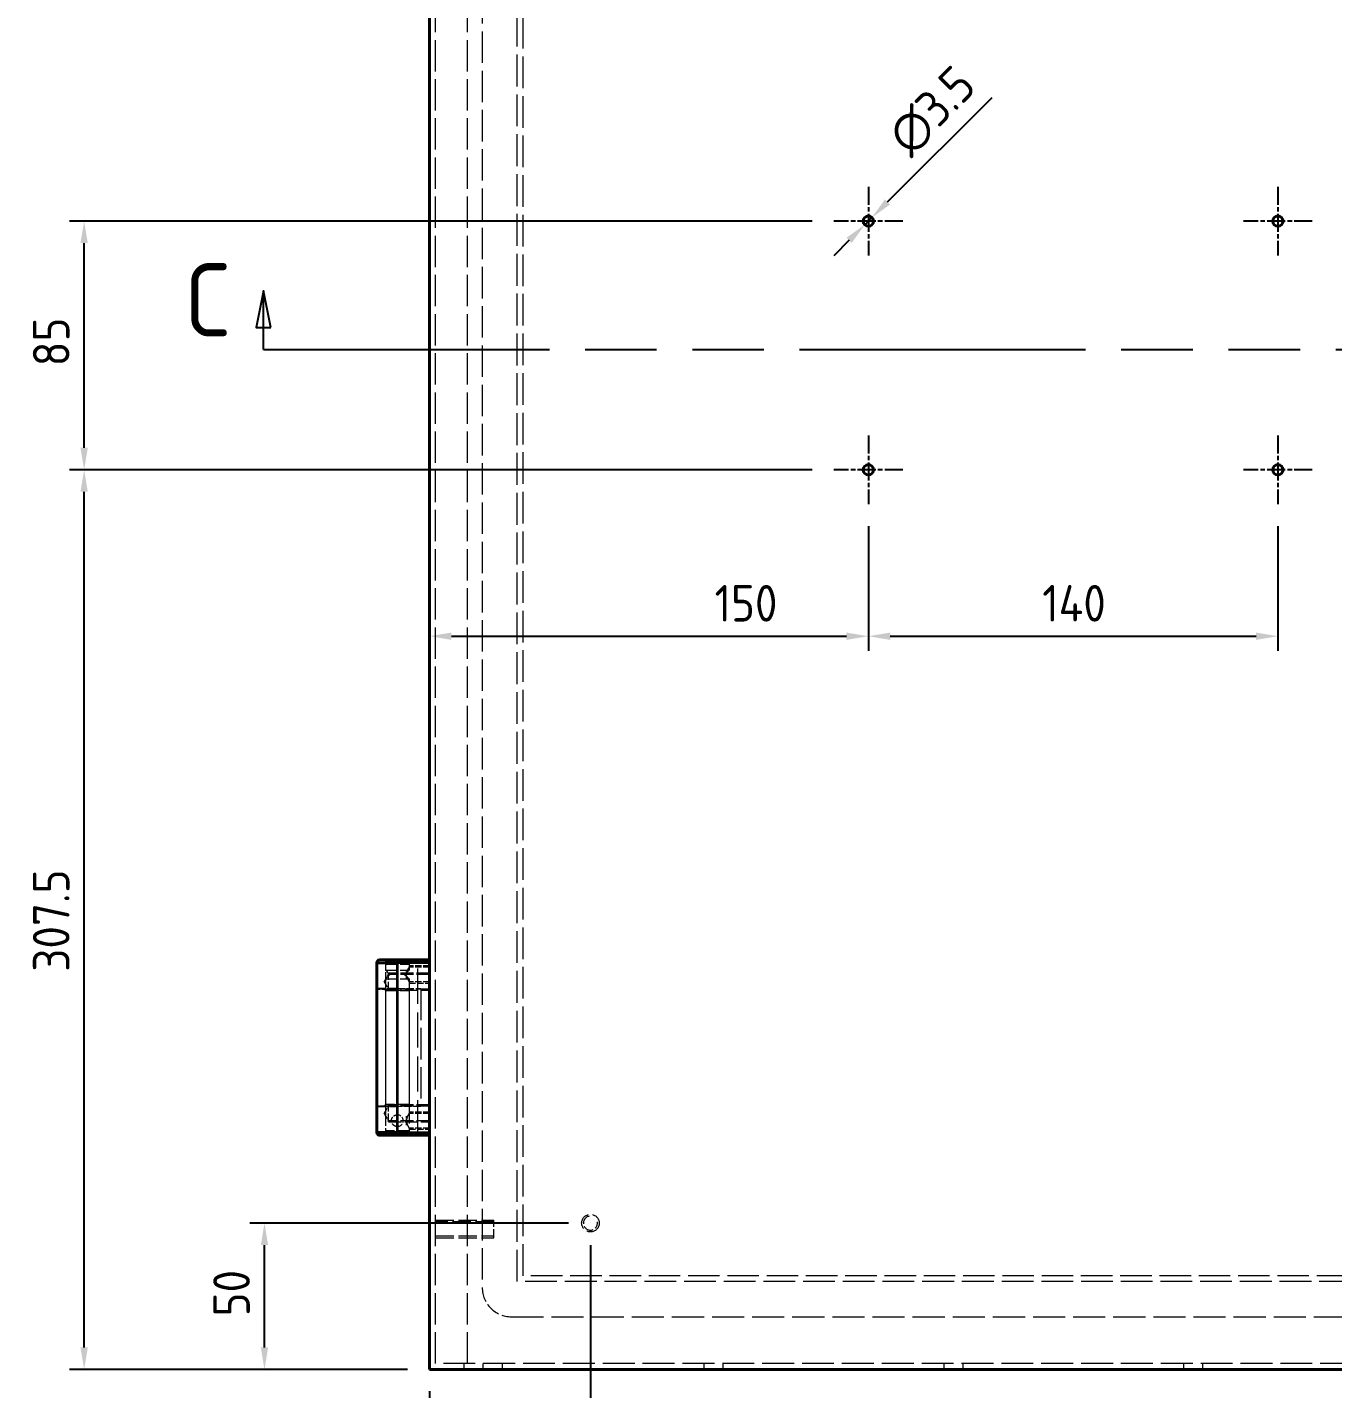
# Model space of a CAD drawing. Header units: millimetres. Extents: x 0 to 2970, y 0 to 2100.
# Drawn here: x 1035.6 to 1481.8, y 706.6 to 1172 of the extents above; entities that cross this region are included whole.
import ezdxf

# ---------------------------------------------------------------- set-up
doc = ezdxf.new("R2010")
doc.units = ezdxf.units.MM
doc.header["$LTSCALE"] = 5
for name, pattern in [('CHAIN', [0.3543, 0.2362, -0.0295, 0.0591, -0.0295]), ('DASHED', [0.2067, 0.1654, -0.0413]), ('DOUBLE_DASH_CHAIN', [1.2403, 0.6614, -0.0827, 0.1654, -0.0827, 0.1654, -0.0827])]:
    doc.linetypes.add(name, pattern=pattern)
for name, color, linetype, lineweight in [('가려진 것(ISO)', 2, 'DASHED', 18), ('가시적인 것(ISO)', 3, 'Continuous', 40), ('가시적인 좁은 것(ISO)', 3, 'Continuous', 35), ('단면선(ISO)', 7, 'CHAIN', 25), ('중심 표식(ISO)', 1, 'Continuous', 25), ('치수(ISO)', 2, 'Continuous', 25)]:
    doc.layers.add(name, color=color, linetype=linetype, lineweight=lineweight)
doc.styles.add('부품번호텍스트_PSTEK_POSCO', font='isocp.shx')
doc.styles.add('치수 텍스트_PSTEK_POSCO', font='isocp.shx')
doc.dimstyles.new('치수_PSTEK_POSCO', dxfattribs={"dimscale": 5, "dimtxt": 2.5, "dimasz": 1.5, "dimexe": 1, "dimexo": 1.5, "dimgap": 1, "dimtad": 1, "dimrnd": 1e-08, "dimdsep": 46, "dimtxsty": '치수 텍스트_PSTEK_POSCO', "dimcen": 0.09, "dimdle": 10, "dimclrd": 7, "dimclre": 7, "dimclrt": 2, "dimadec": 1, "dimazin": 2, "dimtfac": 1, "dimtmove": 0, "dimatfit": 3, "dimfxl": 0, "dimtolj": 1, "dimlwd": -1, "dimlwe": -1, "dimarcsym": 0})

# ---------------------------------------------------------------- blocks, each defined once
blk = doc.blocks.new('2dTransSection0')
at = {"layer": '단면선(ISO)', "linetype": 'Continuous'}
for p, q in [((223.262, 216.385), (222.762, 213.885)), ((223.262, 213.885), (223.262, 216.385)), ((223.762, 213.885), (223.262, 216.385)), ((329.85, 216.385), (329.35, 213.885)), ((329.85, 213.885), (329.85, 216.385)), ((330.35, 213.885), (329.85, 216.385)), ((222.762, 213.885), (223.762, 213.885)), ((223.262, 212.385), (223.262, 213.885)), ((329.35, 213.885), (330.35, 213.885)), ((329.85, 212.385), (329.85, 213.885)), ((223.262, 212.385), (227.218, 212.385)), ((325.894, 212.385), (329.85, 212.385))]:
    blk.add_line(p, q, dxfattribs=at)
at = {"layer": '단면선(ISO)', "linetype": 'DOUBLE_DASH_CHAIN', "ltscale": 5.910551}
blk.add_line((223.262, 212.385), (329.85, 212.385), dxfattribs=at)
at = {"layer": '단면선(ISO)', "linetype": 'Continuous', "flags": 128}
for points in [[(223.762, 213.885), (223.262, 216.385), (222.762, 213.885), (223.762, 213.885)], [(330.35, 213.885), (329.85, 216.385), (329.35, 213.885), (330.35, 213.885)]]:
    blk.add_lwpolyline(points, dxfattribs=at)
at = {"layer": '단면선(ISO)'}
for points in [[(223.762, 213.885), (223.262, 216.385), (222.762, 213.885), (223.762, 213.885)], [(330.35, 213.885), (329.85, 216.385), (329.35, 213.885), (330.35, 213.885)]]:
    blk.add_solid(points, dxfattribs=at)
at = {"layer": '단면선(ISO)', "char_height": 5, "attachment_point": 7, "style": '부품번호텍스트_PSTEK_POSCO'}
for insert in [(217.854, 213.27), (332.146, 212.868)]:
    blk.add_mtext('C', dxfattribs=dict(at, insert=insert))
blk = doc.blocks.new('*D33')
at = {"layer": 'Defpoints', "color": 0, "transparency": 16777216}
for p in [(1323.09, 1009.01), (1323.09, 963.87), (1173.09, 713.26)]:
    blk.add_point(p, dxfattribs=at)
at = {"layer": '치수(ISO)', "color": 7, "transparency": 16777216}
for p, q in [((1323.09, 1001.51), (1323.09, 958.87)), ((1180.59, 963.87), (1315.59, 963.87))]:
    blk.add_line(p, q, dxfattribs=at)
for points in [[(1180.59, 965.12), (1180.59, 962.62), (1173.09, 963.87)], [(1315.59, 965.12), (1315.59, 962.62), (1323.09, 963.87)]]:
    blk.add_solid(points, dxfattribs=at)
at = {"layer": '치수(ISO)', "color": 2, "transparency": 16777216, "insert": (1270.53, 975.12), "char_height": 12.5, "attachment_point": 4, "style": '치수 텍스트_PSTEK_POSCO'}
blk.add_mtext('\\A1;150', dxfattribs=at)
blk = doc.blocks.new('*D34')
at = {"layer": 'Defpoints', "color": 0, "transparency": 16777216}
for p in [(1323.09, 1009.01), (1463.09, 1009.01), (1463.09, 963.87)]:
    blk.add_point(p, dxfattribs=at)
at = {"layer": '치수(ISO)', "color": 7, "transparency": 16777216}
for p, q in [((1323.09, 1001.51), (1323.09, 958.87)), ((1463.09, 1001.51), (1463.09, 958.87)), ((1330.59, 963.87), (1455.59, 963.87))]:
    blk.add_line(p, q, dxfattribs=at)
for points in [[(1330.59, 965.12), (1330.59, 962.62), (1323.09, 963.87)], [(1455.59, 965.12), (1455.59, 962.62), (1463.09, 963.87)]]:
    blk.add_solid(points, dxfattribs=at)
at = {"layer": '치수(ISO)', "color": 2, "transparency": 16777216, "insert": (1382.51, 975.12), "char_height": 12.5, "attachment_point": 4, "style": '치수 텍스트_PSTEK_POSCO'}
blk.add_mtext('\\A1;140', dxfattribs=at)
blk = doc.blocks.new('*D35')
at = {"layer": 'Defpoints', "color": 0, "transparency": 16777216}
for p in [(1055.03, 1020.76), (1311.34, 1020.76), (1173.09, 713.26)]:
    blk.add_point(p, dxfattribs=at)
at = {"layer": '치수(ISO)', "color": 7, "transparency": 16777216}
for p, q in [((1303.84, 1020.76), (1050.03, 1020.76)), ((1055.03, 720.76), (1055.03, 1013.26)), ((1165.59, 713.26), (1050.03, 713.26))]:
    blk.add_line(p, q, dxfattribs=at)
for points in [[(1053.78, 1013.26), (1056.28, 1013.26), (1055.03, 1020.76)], [(1053.78, 720.76), (1056.28, 720.76), (1055.03, 713.26)]]:
    blk.add_solid(points, dxfattribs=at)
at = {"layer": '치수(ISO)', "color": 2, "transparency": 16777216, "insert": (1043.78, 849.2), "char_height": 12.5, "attachment_point": 4, "rotation": 90, "style": '치수 텍스트_PSTEK_POSCO'}
blk.add_mtext('\\A1;307.5', dxfattribs=at)
blk = doc.blocks.new('*D36')
at = {"layer": 'Defpoints', "color": 0, "transparency": 16777216}
for p in [(1055.03, 1105.76), (1311.34, 1105.76), (1311.34, 1020.76)]:
    blk.add_point(p, dxfattribs=at)
at = {"layer": '치수(ISO)', "color": 7, "transparency": 16777216}
for p, q in [((1303.84, 1105.76), (1050.03, 1105.76)), ((1055.03, 1028.26), (1055.03, 1098.26)), ((1303.84, 1020.76), (1050.03, 1020.76))]:
    blk.add_line(p, q, dxfattribs=at)
for points in [[(1053.78, 1098.26), (1056.28, 1098.26), (1055.03, 1105.76)], [(1053.78, 1028.26), (1056.28, 1028.26), (1055.03, 1020.76)]]:
    blk.add_solid(points, dxfattribs=at)
at = {"layer": '치수(ISO)', "color": 2, "transparency": 16777216, "insert": (1043.78, 1056.12), "char_height": 12.5, "attachment_point": 4, "rotation": 90, "style": '치수 텍스트_PSTEK_POSCO'}
blk.add_mtext('\\A1;85', dxfattribs=at)
blk = doc.blocks.new('*D38')
at = {"layer": 'Defpoints', "color": 0, "transparency": 16777216}
for p in [(1321.85, 1104.52), (1324.32, 1107)]:
    blk.add_point(p, dxfattribs=at)
at = {"layer": '치수(ISO)', "color": 7, "transparency": 16777216}
for p, q in [((1329.63, 1112.3), (1365.35, 1148.02)), ((1321.85, 1104.52), (1324.32, 1107)), ((1316.55, 1099.22), (1311.24, 1093.91))]:
    blk.add_line(p, q, dxfattribs=at)
for points in [[(1328.74, 1113.18), (1330.51, 1111.42), (1324.32, 1107)], [(1315.66, 1100.1), (1317.43, 1098.33), (1321.85, 1104.52)]]:
    blk.add_solid(points, dxfattribs=at)
at = {"layer": '치수(ISO)', "color": 2, "transparency": 16777216, "insert": (1333.16, 1131.74), "char_height": 12.5, "attachment_point": 4, "rotation": 45, "style": '치수 텍스트_PSTEK_POSCO'}
blk.add_mtext('\\A1;∅3.5', dxfattribs=at)
blk = doc.blocks.new('*D48')
at = {"layer": 'Defpoints', "color": 0, "transparency": 16777216}
for p in [(1228.09, 763.26), (1173.09, 713.26), (1228.09, 665.55)]:
    blk.add_point(p, dxfattribs=at)
at = {"layer": '치수(ISO)', "color": 7, "transparency": 16777216}
for p, q in [((1228.09, 755.76), (1228.09, 660.55)), ((1173.09, 705.76), (1173.09, 660.55)), ((1180.59, 665.55), (1220.59, 665.55))]:
    blk.add_line(p, q, dxfattribs=at)
for points in [[(1180.59, 666.8), (1180.59, 664.3), (1173.09, 665.55)], [(1220.59, 666.8), (1220.59, 664.3), (1228.09, 665.55)]]:
    blk.add_solid(points, dxfattribs=at)
at = {"layer": '치수(ISO)', "color": 2, "transparency": 16777216, "insert": (1193.45, 676.8), "char_height": 12.5, "attachment_point": 4, "style": '치수 텍스트_PSTEK_POSCO'}
blk.add_mtext('\\A1;55', dxfattribs=at)
blk = doc.blocks.new('*D49')
at = {"layer": 'Defpoints', "color": 0, "transparency": 16777216}
for p in [(1116.67, 763.26), (1228.09, 763.26), (1173.09, 713.26)]:
    blk.add_point(p, dxfattribs=at)
at = {"layer": '치수(ISO)', "color": 7, "transparency": 16777216}
for p, q in [((1220.59, 763.26), (1111.67, 763.26)), ((1116.67, 720.76), (1116.67, 755.76)), ((1165.59, 713.26), (1111.67, 713.26))]:
    blk.add_line(p, q, dxfattribs=at)
for points in [[(1115.42, 755.76), (1117.92, 755.76), (1116.67, 763.26)], [(1115.42, 720.76), (1117.92, 720.76), (1116.67, 713.26)]]:
    blk.add_solid(points, dxfattribs=at)
at = {"layer": '치수(ISO)', "color": 2, "transparency": 16777216, "insert": (1105.42, 731.38), "char_height": 12.5, "attachment_point": 4, "rotation": 90, "style": '치수 텍스트_PSTEK_POSCO'}
blk.add_mtext('\\A1;50', dxfattribs=at)
blk = doc.blocks.new('*D52')
at = {"layer": 'Defpoints', "color": 0, "transparency": 16777216}
for p in [(1173.09, 713.26), (1613.09, 713.26), (1173.09, 631.48)]:
    blk.add_point(p, dxfattribs=at)
at = {"layer": '치수(ISO)', "color": 7, "transparency": 16777216}
for p, q in [((1173.09, 705.76), (1173.09, 626.48)), ((1613.09, 705.76), (1613.09, 626.48)), ((1605.59, 631.48), (1180.59, 631.48))]:
    blk.add_line(p, q, dxfattribs=at)
for points in [[(1180.59, 632.73), (1180.59, 630.23), (1173.09, 631.48)], [(1605.59, 632.73), (1605.59, 630.23), (1613.09, 631.48)]]:
    blk.add_solid(points, dxfattribs=at)
at = {"layer": '치수(ISO)', "color": 2, "transparency": 16777216, "insert": (1380.58, 642.73), "char_height": 12.5, "attachment_point": 4, "style": '치수 텍스트_PSTEK_POSCO'}
blk.add_mtext('\\A1;440', dxfattribs=at)

msp = doc.modelspace()

# ---------------------------------------------------------------- linework, layer by layer
at = {"layer": '가려진 것(ISO)', "ltscale": 12.950765}
for p, q in [((1175.086, 715.259), (1175.086, 1411.259)), ((1186.086, 715.259), (1186.086, 1411.259))]:
    msp.add_line(p, q, dxfattribs=at)
at = {"layer": '가려진 것(ISO)', "ltscale": 12.981777}
msp.add_line((1191.086, 1385.259), (1191.086, 741.259), dxfattribs=at)
at = {"layer": '가려진 것(ISO)', "ltscale": 13.175637}
msp.add_line((1203.086, 743.259), (1203.086, 1383.259), dxfattribs=at)
at = {"layer": '가려진 것(ISO)', "ltscale": 13.093289}
msp.add_line((1205.086, 745.259), (1205.086, 1381.259), dxfattribs=at)
at = {"layer": '가려진 것(ISO)', "ltscale": 0.269265}
for p, q in [((1158.086, 852.759), (1157.586, 853.259)), ((1166.086, 852.759), (1166.586, 853.259)), ((1158.086, 842.759), (1157.586, 843.259)), ((1166.086, 842.759), (1166.586, 843.259)), ((1158.086, 803.759), (1157.586, 803.259)), ((1166.086, 803.759), (1166.586, 803.259)), ((1158.086, 793.759), (1157.586, 793.259)), ((1166.086, 793.759), (1166.586, 793.259))]:
    msp.add_line(p, q, dxfattribs=at)
at = {"layer": '가려진 것(ISO)', "ltscale": 4.786925}
for p, q in [((1158.086, 852.759), (1166.086, 852.759)), ((1158.086, 851.759), (1166.086, 851.759)), ((1158.086, 849.759), (1166.086, 849.759)), ((1158.086, 846.759), (1166.086, 846.759)), ((1158.086, 842.759), (1166.086, 842.759)), ((1166.086, 803.759), (1158.086, 803.759)), ((1166.086, 794.759), (1158.086, 794.759)), ((1166.086, 793.759), (1158.086, 793.759))]:
    msp.add_line(p, q, dxfattribs=at)
at = {"layer": '가려진 것(ISO)', "ltscale": 3.561683}
for p, q in [((1158.086, 852.759), (1158.086, 843.409)), ((1158.086, 803.109), (1158.086, 793.759))]:
    msp.add_line(p, q, dxfattribs=at)
at = {"layer": '가려진 것(ISO)', "ltscale": 0.53863}
for p, q in [((1159.086, 852.759), (1158.086, 851.759)), ((1165.086, 852.759), (1166.086, 851.759)), ((1159.086, 793.759), (1158.086, 794.759)), ((1165.086, 793.759), (1166.086, 794.759))]:
    msp.add_line(p, q, dxfattribs=at)
at = {"layer": '가려진 것(ISO)', "ltscale": 0.761779}
for p, q in [((1158.086, 851.759), (1158.086, 849.759)), ((1166.086, 852.759), (1166.086, 850.759)), ((1166.086, 851.759), (1166.086, 849.759)), ((1166.086, 795.759), (1166.086, 793.759)), ((1184.836, 715.259), (1184.836, 713.259)), ((1191.336, 715.259), (1191.336, 713.259)), ((1198.086, 713.259), (1198.086, 715.259)), ((1266.836, 715.259), (1266.836, 713.259)), ((1273.336, 715.259), (1273.336, 713.259)), ((1348.836, 715.259), (1348.836, 713.259)), ((1355.336, 715.259), (1355.336, 713.259)), ((1430.836, 715.259), (1430.836, 713.259)), ((1437.336, 715.259), (1437.336, 713.259))]:
    msp.add_line(p, q, dxfattribs=at)
at = {"layer": '가려진 것(ISO)', "ltscale": 14.513788}
msp.add_line((1169.086, 793.259), (1169.086, 853.259), dxfattribs=at)
at = {"layer": '가려진 것(ISO)', "ltscale": 1.110941}
for p, q in [((1157.584, 845.759), (1159.086, 848.259)), ((1157.584, 845.759), (1159.086, 843.259)), ((1157.584, 800.759), (1159.086, 803.259)), ((1157.584, 800.759), (1159.086, 798.259))]:
    msp.add_line(p, q, dxfattribs=at)
at = {"layer": '가려진 것(ISO)', "ltscale": 0.807994}
for p, q in [((1159.586, 848.259), (1158.086, 849.759)), ((1159.586, 848.259), (1158.086, 846.759)), ((1164.586, 848.259), (1166.086, 849.759)), ((1164.586, 848.259), (1166.086, 846.759))]:
    msp.add_line(p, q, dxfattribs=at)
at = {"layer": '가려진 것(ISO)', "ltscale": 5.33305}
for p, q in [((1173.086, 848.692), (1159.086, 848.692)), ((1173.086, 848.259), (1159.086, 848.259)), ((1173.086, 843.259), (1159.086, 843.259)), ((1159.086, 842.826), (1173.086, 842.826)), ((1173.086, 803.692), (1159.086, 803.692)), ((1173.086, 803.259), (1159.086, 803.259)), ((1173.086, 798.259), (1159.086, 798.259)), ((1159.086, 797.826), (1173.086, 797.826))]:
    msp.add_line(p, q, dxfattribs=at)
at = {"layer": '가려진 것(ISO)', "ltscale": 3.509986}
for p, q in [((1159.086, 842.826), (1159.086, 848.692)), ((1159.086, 797.826), (1159.086, 803.692))]:
    msp.add_line(p, q, dxfattribs=at)
at = {"layer": '가려진 것(ISO)', "ltscale": 1.229587}
for p, q in [((1165.208, 846.725), (1165.208, 849.793)), ((1165.208, 796.725), (1165.208, 799.793))]:
    msp.add_line(p, q, dxfattribs=at)
at = {"layer": '가려진 것(ISO)', "ltscale": 2.666475}
for p, q in [((1173.086, 851.192), (1166.086, 851.192)), ((1173.086, 850.759), (1166.086, 850.759)), ((1173.086, 845.759), (1166.086, 845.759)), ((1166.086, 845.326), (1173.086, 845.326)), ((1173.086, 801.192), (1166.086, 801.192)), ((1173.086, 800.759), (1166.086, 800.759)), ((1173.086, 795.759), (1166.086, 795.759)), ((1166.086, 795.326), (1173.086, 795.326))]:
    msp.add_line(p, q, dxfattribs=at)
at = {"layer": '가려진 것(ISO)', "ltscale": 4.188547}
for p, q in [((1162.086, 843.409), (1155.086, 843.409)), ((1155.086, 803.109), (1162.086, 803.109))]:
    msp.add_line(p, q, dxfattribs=at)
at = {"layer": '가려진 것(ISO)', "ltscale": 1.523657}
for p, q in [((1155.086, 843.259), (1159.086, 843.259)), ((1159.086, 803.259), (1155.086, 803.259))]:
    msp.add_line(p, q, dxfattribs=at)
at = {"layer": '가려진 것(ISO)', "ltscale": 12.578616}
for p, q in [((1158.086, 846.759), (1158.086, 794.759)), ((1158.086, 842.759), (1158.086, 803.759)), ((1166.086, 846.759), (1166.086, 794.759)), ((1166.086, 842.759), (1166.086, 803.759))]:
    msp.add_line(p, q, dxfattribs=at)
at = {"layer": '가려진 것(ISO)', "ltscale": 3.047415}
for p, q in [((1162.086, 843.409), (1170.086, 843.409)), ((1170.086, 803.109), (1162.086, 803.109))]:
    msp.add_line(p, q, dxfattribs=at)
at = {"layer": '가려진 것(ISO)', "ltscale": 0.895107}
for p, q in [((1166.086, 845.759), (1166.086, 843.409)), ((1166.086, 803.109), (1166.086, 800.759))]:
    msp.add_line(p, q, dxfattribs=at)
at = {"layer": '가려진 것(ISO)', "ltscale": 12.997904}
msp.add_line((1170.086, 843.409), (1170.086, 803.109), dxfattribs=at)
at = {"layer": '가려진 것(ISO)', "ltscale": 7.618686}
for p, q in [((1175.086, 764.259), (1195.086, 764.259)), ((1195.086, 763.66), (1175.086, 763.66)), ((1175.086, 758.858), (1195.086, 758.858)), ((1175.086, 758.259), (1195.086, 758.259))]:
    msp.add_line(p, q, dxfattribs=at)
at = {"layer": '가려진 것(ISO)', "ltscale": 3.590168}
msp.add_line((1195.086, 758.259), (1195.086, 764.259), dxfattribs=at)
at = {"layer": '가려진 것(ISO)', "ltscale": 12.993296}
msp.add_line((1581.086, 745.259), (1205.086, 745.259), dxfattribs=at)
at = {"layer": '가려진 것(ISO)', "ltscale": 13.131522}
msp.add_line((1583.086, 743.259), (1203.086, 743.259), dxfattribs=at)
at = {"layer": '가려진 것(ISO)', "ltscale": 13.269749}
msp.add_line((1201.086, 731.259), (1585.086, 731.259), dxfattribs=at)
at = {"layer": '가려진 것(ISO)', "ltscale": 13.183357}
msp.add_line((1611.086, 715.259), (1175.086, 715.259), dxfattribs=at)
at = {"layer": '가려진 것(ISO)', "ltscale": 7.180437}
msp.add_circle((1228.086, 763.259), 3, dxfattribs=at)
at = {"layer": '가려진 것(ISO)', "ltscale": 2.393412}
msp.add_arc((1162.086, 798.259), 2, 270, 90, dxfattribs=at)
at = {"layer": '가려진 것(ISO)', "ltscale": 4.310017}
msp.add_arc((1228.086, 763.259), 2.401, 100, 10, dxfattribs=at)
at = {"layer": '가려진 것(ISO)', "ltscale": 5.983681}
msp.add_arc((1201.086, 741.259), 10, 180, 270, dxfattribs=at)
at = {"layer": '가려진 것(ISO)', "ltscale": 3.081364}
for points in [[(1166.086, 850.759), (1166.069, 850.732), (1166.043, 850.692), (1165.89, 850.434), (1165.781, 850.243), (1165.567, 849.809), (1165.446, 849.534), (1165.265, 848.923), (1165.208, 848.585), (1165.208, 847.933), (1165.265, 847.595), (1165.446, 846.983), (1165.567, 846.709), (1165.781, 846.275), (1165.89, 846.084), (1166.043, 845.825), (1166.069, 845.785), (1166.086, 845.759)], [(1166.086, 800.759), (1166.069, 800.732), (1166.043, 800.692), (1165.89, 800.434), (1165.781, 800.243), (1165.567, 799.809), (1165.446, 799.534), (1165.265, 798.923), (1165.208, 798.585), (1165.208, 797.933), (1165.265, 797.595), (1165.446, 796.983), (1165.567, 796.709), (1165.781, 796.275), (1165.89, 796.084), (1166.043, 795.825), (1166.069, 795.785), (1166.086, 795.759)]]:
    msp.add_open_spline(points, degree=3, knots=[1.94954561, 1.94954561, 1.94954561, 1.94954561, 2.0466362, 2.0466362, 2.14372679, 2.14372679, 2.24159076, 2.24159076, 2.33945473, 2.33945473, 2.4373187, 2.4373187, 2.53518267, 2.53518267, 2.63227326, 2.63227326, 2.72936385, 2.72936385, 2.72936385, 2.72936385], dxfattribs=at)
at = {"layer": '가려진 것(ISO)', "ltscale": 2.40572}
msp.add_open_spline([(1162.086, 796.259), (1161.833, 796.259), (1161.565, 796.31), (1161.072, 796.514), (1160.849, 796.668), (1160.495, 797.021), (1160.341, 797.245), (1160.137, 797.738), (1160.086, 798.006), (1160.086, 798.511), (1160.137, 798.78), (1160.341, 799.272), (1160.495, 799.496), (1160.849, 799.85), (1161.072, 800.003), (1161.565, 800.208), (1161.833, 800.259), (1162.086, 800.259)], degree=3, knots=[-0.90954053, -0.90954053, -0.90954053, -0.90954053, -0.8337547, -0.8337547, -0.75796886, -0.75796886, -0.68216461, -0.68216461, -0.60636035, -0.60636035, -0.5305561, -0.5305561, -0.45475184, -0.45475184, -0.37896601, -0.37896601, -0.30318018, -0.30318018, -0.30318018, -0.30318018], dxfattribs=at)
at = {"layer": '가려진 것(ISO)', "ltscale": 0.005032}
msp.add_open_spline([(1156.086, 793.259), (1156.086, 793.259), (1156.086, 793.259), (1156.086, 793.259)], degree=3, dxfattribs=at)
at = {"layer": '가시적인 것(ISO)'}
for p, q in [((1173.086, 713.259), (1173.086, 1413.259)), ((1155.086, 794.259), (1155.086, 852.259)), ((1156.086, 853.259), (1162.086, 853.259)), ((1162.086, 853.259), (1173.086, 853.259)), ((1162.086, 793.259), (1156.086, 793.259)), ((1173.086, 793.259), (1162.086, 793.259)), ((1613.086, 713.259), (1173.086, 713.259))]:
    msp.add_line(p, q, dxfattribs=at)
for centre in [(1323.086, 1105.759), (1463.086, 1105.759), (1323.086, 1020.759), (1463.086, 1020.759)]:
    msp.add_circle(centre, 1.75, dxfattribs=at)
for centre, start, end in [((1156.086, 852.259), 90, 180), ((1156.086, 794.259), 180, 270)]:
    msp.add_arc(centre, 1, start, end, dxfattribs=at)
at = {"layer": '가시적인 좁은 것(ISO)'}
for p, q in [((1155.086, 852.259), (1162.086, 852.259)), ((1162.086, 853.259), (1162.086, 852.259)), ((1173.086, 852.259), (1162.086, 852.259)), ((1162.086, 794.259), (1162.086, 852.259)), ((1162.086, 794.259), (1155.086, 794.259)), ((1162.086, 794.259), (1162.086, 793.259)), ((1162.086, 794.259), (1173.086, 794.259))]:
    msp.add_line(p, q, dxfattribs=at)
at = {"layer": '중심 표식(ISO)', "linetype": 'CHAIN', "ltscale": 5.222575}
for p, q in [((1323.086, 1117.509), (1323.086, 1094.009)), ((1463.086, 1117.509), (1463.086, 1094.009)), ((1334.836, 1105.759), (1311.336, 1105.759)), ((1474.836, 1105.759), (1451.336, 1105.759)), ((1323.086, 1032.509), (1323.086, 1009.009)), ((1463.086, 1032.509), (1463.086, 1009.009)), ((1334.836, 1020.759), (1311.336, 1020.759)), ((1474.836, 1020.759), (1451.336, 1020.759))]:
    msp.add_line(p, q, dxfattribs=at)

# ---------------------------------------------------------------- block references
at = {"layer": '단면선(ISO)', "xscale": 5, "yscale": 5, "zscale": 5}
msp.add_blockref('2dTransSection0', (0, 0), dxfattribs=at)

# ---------------------------------------------------------------- dimensions: what is measured, and where the dimension line sits
at = {"layer": '치수(ISO)', "color": 7}
dim = msp.add_diameter_dim_2p(p1=(1321.849, 1104.521), p2=(1324.323, 1106.996), dimstyle='치수_PSTEK_POSCO', override={"dimdec": 2, "dimlfac": 1, "dimtp": 0, "dimtm": 0, "dimtdec": 2, "dimatfit": 2}, dxfattribs=at)
dim.commit()
dim.dimension.update_dxf_attribs({"geometry": '*D38', "text_midpoint": (1351.464, 1134.136), "dimtype": 163})
for base, p1, p2, angle, override, picture, middle in [((1055.03, 1105.759), (1311.336, 1020.759), (1311.336, 1105.759), 90, {"dimdec": 2, "dimtp": 0, "dimtm": 0, "dimtdec": 2, "dimtofl": 0, "dimatfit": 1}, '*D36', (1055.03, 1063.259)), ((1055.03, 1020.759), (1173.086, 713.259), (1311.336, 1020.759), 90, {"dimdec": 2, "dimtp": 0, "dimtm": 0, "dimtdec": 2, "dimtofl": 0, "dimatfit": 1}, '*D35', (1055.03, 866.959)), ((1323.086, 963.873), (1173.086, 713.259), (1323.086, 1009.009), 180, {"dimdec": 2, "dimse1": 1, "dimtp": 0, "dimtm": 0, "dimtdec": 2, "dimtofl": 0, "dimatfit": 1}, '*D33', (1280.536, 963.873)), ((1463.086, 963.873), (1323.086, 1009.009), (1463.086, 1009.009), 180, {"dimdec": 2, "dimtp": 0, "dimtm": 0, "dimtdec": 2, "dimtofl": 0, "dimatfit": 1}, '*D34', (1393.136, 963.873)), ((1116.673, 763.259), (1173.086, 713.259), (1228.086, 763.259), 90, {"dimdec": 2, "dimtp": 0, "dimtm": 0, "dimtdec": 2, "dimtofl": 0, "dimatfit": 1}, '*D49', (1116.673, 738.259)), ((1173.086, 631.48), (1613.086, 713.259), (1173.086, 713.259), 180, {"dimdec": 2, "dimtp": 0, "dimtm": 0, "dimtdec": 2, "dimtofl": 0, "dimatfit": 1}, '*D52', (1393.086, 631.48))]:
    dim = msp.add_linear_dim(base=base, p1=p1, p2=p2, angle=angle, dimstyle='치수_PSTEK_POSCO', override=override, dxfattribs=at)
    dim.commit()
    dim.dimension.update_dxf_attribs({"geometry": picture, "text_midpoint": middle, "dimtype": 160})
dim = msp.add_linear_dim(base=(1228.086, 665.547), p1=(1173.086, 713.259), p2=(1228.086, 763.259), dimstyle='치수_PSTEK_POSCO', override={"dimdec": 2, "dimtp": 0, "dimtm": 0, "dimtdec": 2, "dimtofl": 0, "dimatfit": 1}, dxfattribs=at)
dim.commit()
dim.dimension.update_dxf_attribs({"geometry": '*D48', "text_midpoint": (1200.586, 665.547), "dimtype": 160})

doc.saveas('drawing.dxf')
